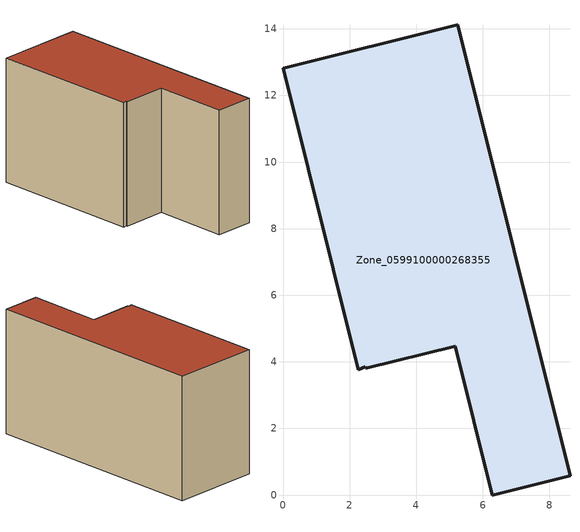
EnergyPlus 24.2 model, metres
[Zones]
Zone_0599100000268355
 floor ground (C_G): 6.28,0 5.18,4.47 2.49,3.8 2.48,3.86 2.25,3.77 0,12.81 5.25,14.12 8.62,0.58 z0
 wall outside (C_F): 5.18,4.47 6.28,0 8.62,0.58 5.25,14.12 0,12.81 2.25,3.77 2.48,3.86 2.49,3.8 5.18,4.47 z0:7.64
 roof outside (C_R): 0,12.81 2.25,3.77 2.48,3.86 2.49,3.8 5.18,4.47 6.28,0 8.62,0.58 5.25,14.12 z7.64
[BUILDING]
Pand.0599100000268355: North Axis=0; Terrain=City; Loads Convergence Tolerance Value=0.04; Temperature Convergence Tolerance Value=0.4; Solar Distribution=FullExterior; Maximum Number of Warmup Days=25; Minimum Number of Warmup Days=1
[Site:Location]
Rotterdam.The.Hague.AP_ZH_NLD Design_Conditions: Latitude=51.96; Longitude=4.45; Time Zone=1; Elevation=-4.5
[SITE:GROUNDTEMPERATURE:BUILDINGSURFACE]
18, 18, 18, 18, 18, 18, 18, 18, 18, 18, 18, 18
[MATERIAL] Thermal Absorptance=0.9; Solar Absorptance=0.7; Visible Absorptance=0.7
Name | Roughness | Thickness | Conductivity | Density | Specific Heat
G.TI.1975-1991 | MediumSmooth | 0.15 | 0.288461 | 540 | 1210
F.TI.1975-1991 | Rough | 0.3 | 0.230769 | 1920 | 840
R.TI.1975-1991 | MediumRough | 0.2 | 0.153846 | 1500 | 1000
[CONSTRUCTION]
C_G: G.TI.1975-1991
C_F: F.TI.1975-1991
C_R: R.TI.1975-1991
[ZONE]
Zone_0599100000268355: Type=1; Multiplier=1; Ceiling Height=Autocalculate; Volume=Autocalculate; Floor Area=autocalculate; Part of Total Floor Area=Yes
[ZONEINFILTRATION:DESIGNFLOWRATE]
Infil_Zone_0599100000268355: Zone or ZoneList or Space or SpaceList=Zone_0599100000268355; Schedule=AlwaysOn; Design Flow Rate Calculation Method=Flow/Area; Flow Rate per Floor Area=0.003; Constant Term Coefficient=1; Temperature Term Coefficient=0; Velocity Term Coefficient=0; Velocity Squared Term Coefficient=0
[HVACTEMPLATE:ZONE:IDEALLOADSAIRSYSTEM]
Zone_0599100000268355: Maximum Heating Supply Air Temperature=50; Minimum Cooling Supply Air Temperature=13; Maximum Heating Supply Air Humidity Ratio=0.0156; Minimum Cooling Supply Air Humidity Ratio=0.0077; Heating Limit=NoLimit; Cooling Limit=NoLimit; Dehumidification Control Type=ConstantSensibleHeatRatio; Cooling Sensible Heat Ratio=0.7; Dehumidification Setpoint=60; Humidification Control Type=None; Humidification Setpoint=30; Outdoor Air Method=None; Outdoor Air Flow Rate per Person=0.00944; Outdoor Air Flow Rate per Zone Floor Area=0; Outdoor Air Flow Rate per Zone=0; Demand Controlled Ventilation Type=None; Outdoor Air Economizer Type=NoEconomizer; Heat Recovery Type=None; Sensible Heat Recovery Effectiveness=0.7; Latent Heat Recovery Effectiveness=0.65
[ZONECONTROL:THERMOSTAT]
ThermostatControl_Zone_0599100000268355: Zone or ZoneList=Zone_0599100000268355; Control Type Schedule=DualSetpointControlType; Control 1=Thermostat_Zone_0599100000268355; Temperature Difference Between Cutout And Setpoint=0
[THERMOSTATSETPOINT:DUALSETPOINT]
Thermostat_Zone_0599100000268355: Heating Setpoint Temperature Schedule=HeatingSetpoint_Zone_0599100000268355; Cooling Setpoint Temperature Schedule=CoolingSetpoint_Zone_0599100000268355
[SCHEDULE:COMPACT]
HeatingSetpoint_Zone_0599100000268355: Through: 12/31, For: AllDays, Until: 24:00, 21
CoolingSetpoint_Zone_0599100000268355: Through: 12/31, For: AllDays, Until: 24:00, 24
DualSetpointControlType: Through: 12/31, For: AllDays, Until: 24:00, 4
AlwaysOn: Through: 12/31, For: AllDays, Until: 24:00, 1
